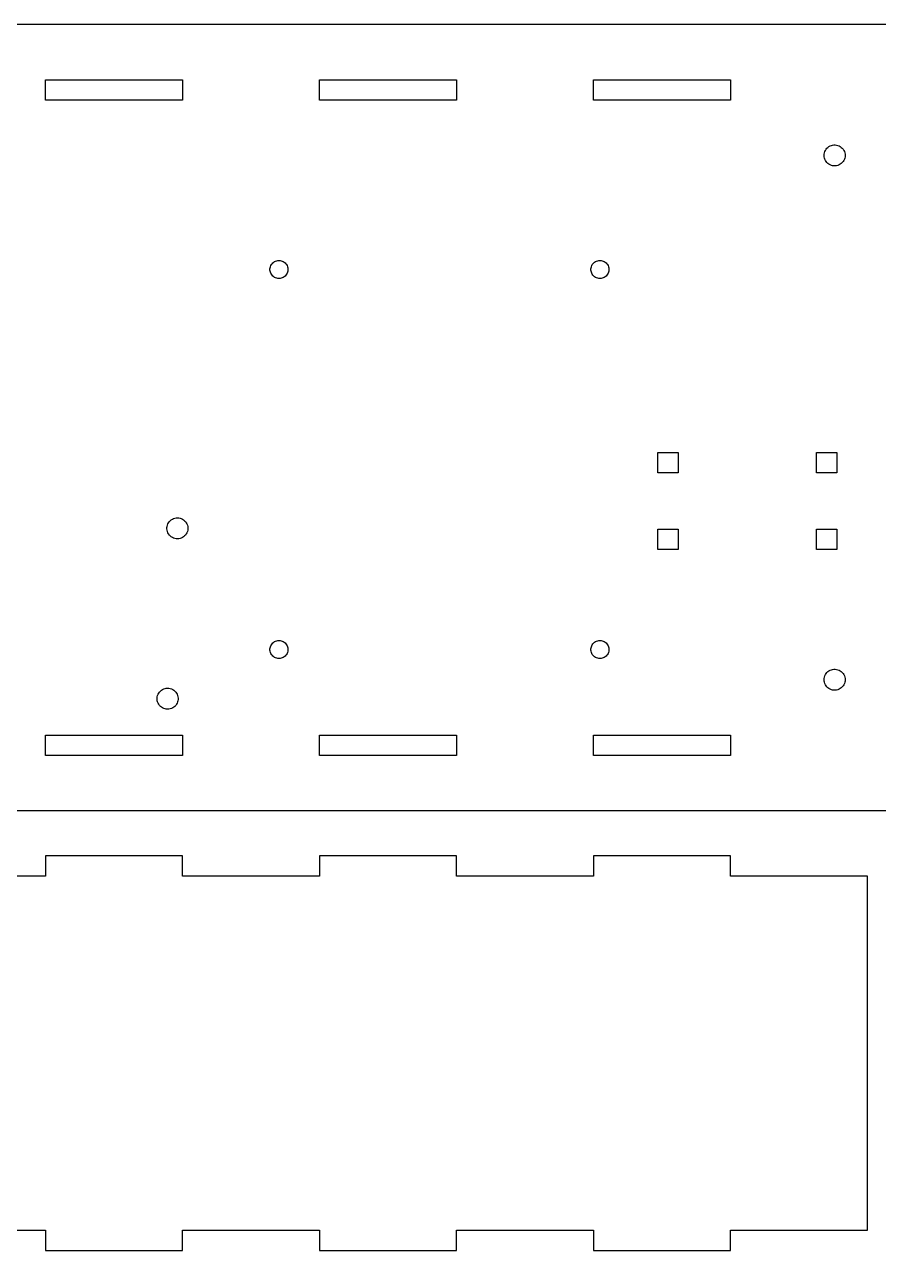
# Model space of a CAD drawing. Header units: metres. Extents: x -100 to 327, y -67 to 314.
# Drawn here: x 116.3 to 246.7, y -67.1 to 120 of the extents above; entities that cross this region are included whole.
import ezdxf

# ---------------------------------------------------------------- set-up
doc = ezdxf.new("R2010")
doc.units = ezdxf.units.M

msp = doc.modelspace()

# ---------------------------------------------------------------- linework, layer by layer
for p, q in [((250.628, 119.98), (9.37209, 119.98)), ((119.545, 108.45), (119.545, 111.55)), ((119.545, 111.55), (140.455, 111.55)), ((140.455, 111.55), (140.455, 108.45)), ((161.364, 108.45), (161.364, 111.55)), ((161.364, 111.55), (182.273, 111.55)), ((182.273, 111.55), (182.273, 108.45)), ((203.182, 108.45), (203.182, 111.55)), ((203.182, 111.55), (224.091, 111.55)), ((224.091, 111.55), (224.091, 108.45)), ((140.455, 108.45), (119.545, 108.45)), ((182.273, 108.45), (161.364, 108.45)), ((224.091, 108.45), (203.182, 108.45)), ((238.706, 100.94), (238.834, 101.095)), ((238.834, 101.095), (238.98, 101.233)), ((238.98, 101.233), (239.143, 101.351)), ((239.143, 101.351), (239.319, 101.448)), ((239.319, 101.448), (239.506, 101.522)), ((239.506, 101.522), (239.7, 101.572)), ((239.7, 101.572), (239.9, 101.597)), ((239.9, 101.597), (240.1, 101.597)), ((240.1, 101.597), (240.3, 101.572)), ((240.3, 101.572), (240.494, 101.522)), ((240.494, 101.522), (240.681, 101.448)), ((240.681, 101.448), (240.857, 101.351)), ((240.857, 101.351), (241.02, 101.233)), ((241.02, 101.233), (241.166, 101.095)), ((241.166, 101.095), (241.294, 100.94)), ((238.4, 100), (238.413, 100.201)), ((238.413, 99.7995), (238.4, 100)), ((238.413, 100.201), (238.45, 100.398)), ((238.45, 99.6021), (238.413, 99.7995)), ((238.45, 100.398), (238.512, 100.589)), ((238.512, 99.411), (238.45, 99.6021)), ((238.512, 100.589), (238.598, 100.771)), ((238.598, 99.2292), (238.512, 99.411)), ((238.598, 100.771), (238.706, 100.94)), ((238.706, 99.0595), (238.598, 99.2292)), ((241.294, 100.94), (241.402, 100.771)), ((241.402, 99.2292), (241.294, 99.0595)), ((241.402, 100.771), (241.488, 100.589)), ((241.488, 99.411), (241.402, 99.2292)), ((241.488, 100.589), (241.55, 100.398)), ((241.55, 99.6021), (241.488, 99.411)), ((241.55, 100.398), (241.587, 100.201)), ((241.587, 99.7995), (241.55, 99.6021)), ((241.587, 100.201), (241.6, 100)), ((241.6, 100), (241.587, 99.7995)), ((238.834, 98.9047), (238.706, 99.0595)), ((238.98, 98.7672), (238.834, 98.9047)), ((239.143, 98.6491), (238.98, 98.7672)), ((239.319, 98.5523), (239.143, 98.6491)), ((239.506, 98.4783), (239.319, 98.5523)), ((239.7, 98.4283), (239.506, 98.4783)), ((239.9, 98.4032), (239.7, 98.4283)), ((240.1, 98.4032), (239.9, 98.4032)), ((240.3, 98.4283), (240.1, 98.4032)), ((240.494, 98.4783), (240.3, 98.4283)), ((240.681, 98.5523), (240.494, 98.4783)), ((240.857, 98.6491), (240.681, 98.5523)), ((241.02, 98.7672), (240.857, 98.6491)), ((241.166, 98.9047), (241.02, 98.7672)), ((241.294, 99.0595), (241.166, 98.9047)), ((153.798, 82.6863), (153.819, 82.8576)), ((153.798, 82.5136), (153.798, 82.6863)), ((153.819, 82.3423), (153.798, 82.5136)), ((153.819, 82.8576), (153.862, 83.0249)), ((153.862, 82.1751), (153.819, 82.3423)), ((153.862, 83.0249), (153.926, 83.1854)), ((153.926, 83.1854), (154.009, 83.3367)), ((154.009, 83.3367), (154.111, 83.4764)), ((154.111, 83.4764), (154.229, 83.6023)), ((154.229, 83.6023), (154.362, 83.7124)), ((154.362, 83.7124), (154.508, 83.8049)), ((154.508, 83.8049), (154.664, 83.8784)), ((154.664, 83.8784), (154.828, 83.9318)), ((154.828, 83.9318), (154.998, 83.9641)), ((154.998, 83.9641), (155.17, 83.975)), ((155.17, 83.975), (155.342, 83.9641)), ((155.342, 83.9641), (155.512, 83.9318)), ((155.512, 83.9318), (155.676, 83.8784)), ((155.676, 83.8784), (155.832, 83.8049)), ((155.832, 83.8049), (155.978, 83.7124)), ((155.978, 83.7124), (156.111, 83.6023)), ((156.111, 83.6023), (156.229, 83.4764)), ((156.229, 83.4764), (156.331, 83.3367)), ((156.331, 83.3367), (156.414, 83.1854)), ((156.414, 83.1854), (156.478, 83.0249)), ((156.478, 83.0249), (156.521, 82.8576)), ((156.521, 82.3423), (156.478, 82.1751)), ((156.521, 82.8576), (156.542, 82.6863)), ((156.542, 82.5136), (156.521, 82.3423)), ((156.542, 82.6863), (156.542, 82.5136)), ((202.798, 82.6863), (202.819, 82.8576)), ((202.798, 82.5136), (202.798, 82.6863)), ((202.819, 82.3423), (202.798, 82.5136)), ((202.819, 82.8576), (202.862, 83.0249)), ((202.862, 82.1751), (202.819, 82.3423)), ((202.862, 83.0249), (202.926, 83.1854)), ((202.926, 83.1854), (203.009, 83.3367)), ((203.009, 83.3367), (203.111, 83.4764)), ((203.111, 83.4764), (203.229, 83.6023)), ((203.229, 83.6023), (203.362, 83.7124)), ((203.362, 83.7124), (203.508, 83.8049)), ((203.508, 83.8049), (203.664, 83.8784)), ((203.664, 83.8784), (203.828, 83.9318)), ((203.828, 83.9318), (203.998, 83.9641)), ((203.998, 83.9641), (204.17, 83.975)), ((204.17, 83.975), (204.342, 83.9641)), ((204.342, 83.9641), (204.512, 83.9318)), ((204.512, 83.9318), (204.676, 83.8784)), ((204.676, 83.8784), (204.832, 83.8049)), ((204.832, 83.8049), (204.978, 83.7124)), ((204.978, 83.7124), (205.111, 83.6023)), ((205.111, 83.6023), (205.229, 83.4764)), ((205.229, 83.4764), (205.331, 83.3367)), ((205.331, 83.3367), (205.414, 83.1854)), ((205.414, 83.1854), (205.478, 83.0249)), ((205.478, 83.0249), (205.521, 82.8576)), ((205.521, 82.3423), (205.478, 82.1751)), ((205.521, 82.8576), (205.542, 82.6863)), ((205.542, 82.5136), (205.521, 82.3423)), ((205.542, 82.6863), (205.542, 82.5136)), ((153.926, 82.0145), (153.862, 82.1751)), ((154.009, 81.8632), (153.926, 82.0145)), ((154.111, 81.7235), (154.009, 81.8632)), ((154.229, 81.5977), (154.111, 81.7235)), ((154.362, 81.4876), (154.229, 81.5977)), ((154.508, 81.3951), (154.362, 81.4876)), ((154.664, 81.3215), (154.508, 81.3951)), ((154.828, 81.2682), (154.664, 81.3215)), ((154.998, 81.2358), (154.828, 81.2682)), ((155.17, 81.225), (154.998, 81.2358)), ((155.342, 81.2358), (155.17, 81.225)), ((155.512, 81.2682), (155.342, 81.2358)), ((155.676, 81.3215), (155.512, 81.2682)), ((155.832, 81.3951), (155.676, 81.3215)), ((155.978, 81.4876), (155.832, 81.3951)), ((156.111, 81.5977), (155.978, 81.4876)), ((156.229, 81.7235), (156.111, 81.5977)), ((156.331, 81.8632), (156.229, 81.7235)), ((156.414, 82.0145), (156.331, 81.8632)), ((156.478, 82.1751), (156.414, 82.0145)), ((202.926, 82.0145), (202.862, 82.1751)), ((203.009, 81.8632), (202.926, 82.0145)), ((203.111, 81.7235), (203.009, 81.8632)), ((203.229, 81.5977), (203.111, 81.7235)), ((203.362, 81.4876), (203.229, 81.5977)), ((203.508, 81.3951), (203.362, 81.4876)), ((203.664, 81.3215), (203.508, 81.3951)), ((203.828, 81.2682), (203.664, 81.3215)), ((203.998, 81.2358), (203.828, 81.2682)), ((204.17, 81.225), (203.998, 81.2358)), ((204.342, 81.2358), (204.17, 81.225)), ((204.512, 81.2682), (204.342, 81.2358)), ((204.676, 81.3215), (204.512, 81.2682)), ((204.832, 81.3951), (204.676, 81.3215)), ((204.978, 81.4876), (204.832, 81.3951)), ((205.111, 81.5977), (204.978, 81.4876)), ((205.229, 81.7235), (205.111, 81.5977)), ((205.331, 81.8632), (205.229, 81.7235)), ((205.414, 82.0145), (205.331, 81.8632)), ((205.478, 82.1751), (205.414, 82.0145)), ((213.02, 51.55), (213.02, 54.65)), ((213.02, 54.65), (216.12, 54.65)), ((216.12, 54.65), (216.12, 51.55)), ((237.22, 51.55), (237.22, 54.65)), ((237.22, 54.65), (240.32, 54.65)), ((240.32, 54.65), (240.32, 51.55)), ((216.12, 51.55), (213.02, 51.55)), ((240.32, 51.55), (237.22, 51.55)), ((138.073, 43.2005), (138.098, 43.3998)), ((138.073, 42.9995), (138.073, 43.2005)), ((138.098, 43.3998), (138.148, 43.5944)), ((138.148, 43.5944), (138.222, 43.7812)), ((138.222, 43.7812), (138.319, 43.9573)), ((138.319, 43.9573), (138.437, 44.1199)), ((138.437, 44.1199), (138.575, 44.2663)), ((138.575, 44.2663), (138.73, 44.3944)), ((138.73, 44.3944), (138.899, 44.5021)), ((138.899, 44.5021), (139.081, 44.5876)), ((139.081, 44.5876), (139.272, 44.6497)), ((139.272, 44.6497), (139.469, 44.6874)), ((139.469, 44.6874), (139.67, 44.7)), ((139.67, 44.7), (139.871, 44.6874)), ((139.871, 44.6874), (140.068, 44.6497)), ((140.068, 44.6497), (140.259, 44.5876)), ((140.259, 44.5876), (140.441, 44.5021)), ((140.441, 44.5021), (140.61, 44.3944)), ((140.61, 44.3944), (140.765, 44.2663)), ((140.765, 44.2663), (140.903, 44.1199)), ((140.903, 44.1199), (141.021, 43.9573)), ((141.021, 43.9573), (141.118, 43.7812)), ((141.118, 43.7812), (141.192, 43.5944)), ((141.192, 43.5944), (141.242, 43.3998)), ((141.242, 43.3998), (141.267, 43.2005)), ((141.267, 43.2005), (141.267, 42.9995)), ((138.098, 42.8002), (138.073, 42.9995)), ((138.148, 42.6056), (138.098, 42.8002)), ((138.222, 42.4187), (138.148, 42.6056)), ((138.319, 42.2427), (138.222, 42.4187)), ((138.437, 42.0801), (138.319, 42.2427)), ((138.575, 41.9336), (138.437, 42.0801)), ((138.73, 41.8056), (138.575, 41.9336)), ((138.899, 41.6979), (138.73, 41.8056)), ((139.081, 41.6123), (138.899, 41.6979)), ((139.272, 41.5502), (139.081, 41.6123)), ((139.469, 41.5126), (139.272, 41.5502)), ((139.67, 41.5), (139.469, 41.5126)), ((139.871, 41.5126), (139.67, 41.5)), ((140.068, 41.5502), (139.871, 41.5126)), ((140.259, 41.6123), (140.068, 41.5502)), ((140.441, 41.6979), (140.259, 41.6123)), ((140.61, 41.8056), (140.441, 41.6979)), ((140.765, 41.9336), (140.61, 41.8056)), ((140.903, 42.0801), (140.765, 41.9336)), ((141.021, 42.2427), (140.903, 42.0801)), ((141.118, 42.4187), (141.021, 42.2427)), ((141.192, 42.6056), (141.118, 42.4187)), ((141.242, 42.8002), (141.192, 42.6056)), ((141.267, 42.9995), (141.242, 42.8002)), ((213.02, 39.8833), (213.02, 42.9833)), ((213.02, 42.9833), (216.12, 42.9833)), ((216.12, 42.9833), (216.12, 39.8833)), ((237.22, 39.8833), (237.22, 42.9833)), ((237.22, 42.9833), (240.32, 42.9833)), ((240.32, 42.9833), (240.32, 39.8833)), ((216.12, 39.8833), (213.02, 39.8833)), ((240.32, 39.8833), (237.22, 39.8833)), ((153.798, 24.6863), (153.819, 24.8576)), ((153.798, 24.5136), (153.798, 24.6863)), ((153.819, 24.3423), (153.798, 24.5136)), ((153.819, 24.8576), (153.862, 25.0249)), ((153.862, 24.1751), (153.819, 24.3423)), ((153.862, 25.0249), (153.926, 25.1854)), ((153.926, 25.1854), (154.009, 25.3367)), ((154.009, 25.3367), (154.111, 25.4764)), ((154.111, 25.4764), (154.229, 25.6023)), ((154.229, 25.6023), (154.362, 25.7124)), ((154.362, 25.7124), (154.508, 25.8049)), ((154.508, 25.8049), (154.664, 25.8784)), ((154.664, 25.8784), (154.828, 25.9318)), ((154.828, 25.9318), (154.998, 25.9641)), ((154.998, 25.9641), (155.17, 25.975)), ((155.17, 25.975), (155.342, 25.9641)), ((155.342, 25.9641), (155.512, 25.9318)), ((155.512, 25.9318), (155.676, 25.8784)), ((155.676, 25.8784), (155.832, 25.8049)), ((155.832, 25.8049), (155.978, 25.7124)), ((155.978, 25.7124), (156.111, 25.6023)), ((156.111, 25.6023), (156.229, 25.4764)), ((156.229, 25.4764), (156.331, 25.3367)), ((156.331, 25.3367), (156.414, 25.1854)), ((156.414, 25.1854), (156.478, 25.0249)), ((156.478, 25.0249), (156.521, 24.8576)), ((156.521, 24.3423), (156.478, 24.1751)), ((156.521, 24.8576), (156.542, 24.6863)), ((156.542, 24.5136), (156.521, 24.3423)), ((156.542, 24.6863), (156.542, 24.5136)), ((202.798, 24.6863), (202.819, 24.8576)), ((202.798, 24.5136), (202.798, 24.6863)), ((202.819, 24.3423), (202.798, 24.5136)), ((202.819, 24.8576), (202.862, 25.0249)), ((202.862, 24.1751), (202.819, 24.3423)), ((202.862, 25.0249), (202.926, 25.1854)), ((202.926, 25.1854), (203.009, 25.3367)), ((203.009, 25.3367), (203.111, 25.4764)), ((203.111, 25.4764), (203.229, 25.6023)), ((203.229, 25.6023), (203.362, 25.7124)), ((203.362, 25.7124), (203.508, 25.8049)), ((203.508, 25.8049), (203.664, 25.8784)), ((203.664, 25.8784), (203.828, 25.9318)), ((203.828, 25.9318), (203.998, 25.9641)), ((203.998, 25.9641), (204.17, 25.975)), ((204.17, 25.975), (204.342, 25.9641)), ((204.342, 25.9641), (204.512, 25.9318)), ((204.512, 25.9318), (204.676, 25.8784)), ((204.676, 25.8784), (204.832, 25.8049)), ((204.832, 25.8049), (204.978, 25.7124)), ((204.978, 25.7124), (205.111, 25.6023)), ((205.111, 25.6023), (205.229, 25.4764)), ((205.229, 25.4764), (205.331, 25.3367)), ((205.331, 25.3367), (205.414, 25.1854)), ((205.414, 25.1854), (205.478, 25.0249)), ((205.478, 25.0249), (205.521, 24.8576)), ((205.521, 24.3423), (205.478, 24.1751)), ((205.521, 24.8576), (205.542, 24.6863)), ((205.542, 24.5136), (205.521, 24.3423)), ((205.542, 24.6863), (205.542, 24.5136)), ((153.926, 24.0145), (153.862, 24.1751)), ((154.009, 23.8632), (153.926, 24.0145)), ((154.111, 23.7235), (154.009, 23.8632)), ((154.229, 23.5977), (154.111, 23.7235)), ((154.362, 23.4876), (154.229, 23.5977)), ((154.508, 23.3951), (154.362, 23.4876)), ((154.664, 23.3215), (154.508, 23.3951)), ((154.828, 23.2682), (154.664, 23.3215)), ((154.998, 23.2358), (154.828, 23.2682)), ((155.17, 23.225), (154.998, 23.2358)), ((155.342, 23.2358), (155.17, 23.225)), ((155.512, 23.2682), (155.342, 23.2358)), ((155.676, 23.3215), (155.512, 23.2682)), ((155.832, 23.3951), (155.676, 23.3215)), ((155.978, 23.4876), (155.832, 23.3951)), ((156.111, 23.5977), (155.978, 23.4876)), ((156.229, 23.7235), (156.111, 23.5977)), ((156.331, 23.8632), (156.229, 23.7235)), ((156.414, 24.0145), (156.331, 23.8632)), ((156.478, 24.1751), (156.414, 24.0145)), ((202.926, 24.0145), (202.862, 24.1751)), ((203.009, 23.8632), (202.926, 24.0145)), ((203.111, 23.7235), (203.009, 23.8632)), ((203.229, 23.5977), (203.111, 23.7235)), ((203.362, 23.4876), (203.229, 23.5977)), ((203.508, 23.3951), (203.362, 23.4876)), ((203.664, 23.3215), (203.508, 23.3951)), ((203.828, 23.2682), (203.664, 23.3215)), ((203.998, 23.2358), (203.828, 23.2682)), ((204.17, 23.225), (203.998, 23.2358)), ((204.342, 23.2358), (204.17, 23.225)), ((204.512, 23.2682), (204.342, 23.2358)), ((204.676, 23.3215), (204.512, 23.2682)), ((204.832, 23.3951), (204.676, 23.3215)), ((204.978, 23.4876), (204.832, 23.3951)), ((205.111, 23.5977), (204.978, 23.4876)), ((205.229, 23.7235), (205.111, 23.5977)), ((205.331, 23.8632), (205.229, 23.7235)), ((205.414, 24.0145), (205.331, 23.8632)), ((205.478, 24.1751), (205.414, 24.0145)), ((238.45, 20.3979), (238.512, 20.589)), ((238.512, 20.589), (238.598, 20.7708)), ((238.598, 20.7708), (238.706, 20.9404)), ((238.706, 20.9404), (238.834, 21.0953)), ((238.834, 21.0953), (238.98, 21.2328)), ((238.98, 21.2328), (239.143, 21.3509)), ((239.143, 21.3509), (239.319, 21.4477)), ((239.319, 21.4477), (239.506, 21.5217)), ((239.506, 21.5217), (239.7, 21.5717)), ((239.7, 21.5717), (239.9, 21.5968)), ((239.9, 21.5968), (240.1, 21.5968)), ((240.1, 21.5968), (240.3, 21.5717)), ((240.3, 21.5717), (240.494, 21.5217)), ((240.494, 21.5217), (240.681, 21.4477)), ((240.681, 21.4477), (240.857, 21.3509)), ((240.857, 21.3509), (241.02, 21.2328)), ((241.02, 21.2328), (241.166, 21.0953)), ((241.166, 21.0953), (241.294, 20.9404)), ((241.294, 20.9404), (241.402, 20.7708)), ((241.402, 20.7708), (241.488, 20.589)), ((241.488, 20.589), (241.55, 20.3979)), ((238.4, 20), (238.413, 20.2005)), ((238.413, 19.7995), (238.4, 20)), ((238.413, 20.2005), (238.45, 20.3979)), ((238.45, 19.6021), (238.413, 19.7995)), ((238.512, 19.411), (238.45, 19.6021)), ((238.598, 19.2292), (238.512, 19.411)), ((238.706, 19.0595), (238.598, 19.2292)), ((238.834, 18.9047), (238.706, 19.0595)), ((238.98, 18.7672), (238.834, 18.9047)), ((239.143, 18.6491), (238.98, 18.7672)), ((241.02, 18.7672), (240.857, 18.6491)), ((241.166, 18.9047), (241.02, 18.7672)), ((241.294, 19.0595), (241.166, 18.9047)), ((241.402, 19.2292), (241.294, 19.0595)), ((241.488, 19.411), (241.402, 19.2292)), ((241.55, 19.6021), (241.488, 19.411)), ((241.55, 20.3979), (241.587, 20.2005)), ((241.587, 19.7995), (241.55, 19.6021)), ((241.587, 20.2005), (241.6, 20)), ((241.6, 20), (241.587, 19.7995)), ((136.573, 17.2005), (136.598, 17.3998)), ((136.573, 16.9995), (136.573, 17.2005)), ((136.598, 16.8002), (136.573, 16.9995)), ((136.598, 17.3998), (136.648, 17.5944)), ((136.648, 17.5944), (136.722, 17.7812)), ((136.722, 17.7812), (136.819, 17.9573)), ((136.819, 17.9573), (136.937, 18.1199)), ((136.937, 18.1199), (137.075, 18.2663)), ((137.075, 18.2663), (137.23, 18.3944)), ((137.23, 18.3944), (137.399, 18.5021)), ((137.399, 18.5021), (137.581, 18.5876)), ((137.581, 18.5876), (137.772, 18.6497)), ((137.772, 18.6497), (137.969, 18.6874)), ((137.969, 18.6874), (138.17, 18.7)), ((138.17, 18.7), (138.371, 18.6874)), ((138.371, 18.6874), (138.568, 18.6497)), ((138.568, 18.6497), (138.759, 18.5876)), ((138.759, 18.5876), (138.941, 18.5021)), ((138.941, 18.5021), (139.11, 18.3944)), ((139.11, 18.3944), (139.265, 18.2663)), ((139.265, 18.2663), (139.403, 18.1199)), ((139.403, 18.1199), (139.521, 17.9573)), ((139.521, 17.9573), (139.618, 17.7812)), ((139.618, 17.7812), (139.692, 17.5944)), ((139.692, 17.5944), (139.742, 17.3998)), ((139.742, 17.3998), (139.767, 17.2005)), ((139.767, 16.9995), (139.742, 16.8002)), ((139.767, 17.2005), (139.767, 16.9995)), ((239.319, 18.5523), (239.143, 18.6491)), ((239.506, 18.4783), (239.319, 18.5523)), ((239.7, 18.4283), (239.506, 18.4783)), ((239.9, 18.4032), (239.7, 18.4283)), ((240.1, 18.4032), (239.9, 18.4032)), ((240.3, 18.4283), (240.1, 18.4032)), ((240.494, 18.4783), (240.3, 18.4283)), ((240.681, 18.5523), (240.494, 18.4783)), ((240.857, 18.6491), (240.681, 18.5523)), ((136.648, 16.6056), (136.598, 16.8002)), ((136.722, 16.4187), (136.648, 16.6056)), ((136.819, 16.2427), (136.722, 16.4187)), ((136.937, 16.0801), (136.819, 16.2427)), ((137.075, 15.9336), (136.937, 16.0801)), ((137.23, 15.8056), (137.075, 15.9336)), ((137.399, 15.6979), (137.23, 15.8056)), ((137.581, 15.6123), (137.399, 15.6979)), ((137.772, 15.5502), (137.581, 15.6123)), ((137.969, 15.5126), (137.772, 15.5502)), ((138.17, 15.5), (137.969, 15.5126)), ((138.371, 15.5126), (138.17, 15.5)), ((138.568, 15.5502), (138.371, 15.5126)), ((138.759, 15.6123), (138.568, 15.5502)), ((138.941, 15.6979), (138.759, 15.6123)), ((139.11, 15.8056), (138.941, 15.6979)), ((139.265, 15.9336), (139.11, 15.8056)), ((139.403, 16.0801), (139.265, 15.9336)), ((139.521, 16.2427), (139.403, 16.0801)), ((139.618, 16.4187), (139.521, 16.2427)), ((139.692, 16.6056), (139.618, 16.4187)), ((139.742, 16.8002), (139.692, 16.6056)), ((119.545, 8.45), (119.545, 11.55)), ((119.545, 11.55), (140.455, 11.55)), ((140.455, 11.55), (140.455, 8.45)), ((161.364, 8.45), (161.364, 11.55)), ((161.364, 11.55), (182.273, 11.55)), ((182.273, 11.55), (182.273, 8.45)), ((203.182, 8.45), (203.182, 11.55)), ((203.182, 11.55), (224.091, 11.55)), ((224.091, 11.55), (224.091, 8.45)), ((140.455, 8.45), (119.545, 8.45)), ((182.273, 8.45), (161.364, 8.45)), ((224.091, 8.45), (203.182, 8.45)), ((9.37209, 0.01973), (250.628, 0.01973)), ((140.455, -6.90001), (119.545, -6.90001)), ((119.545, -6.90001), (119.545, -10)), ((140.455, -10), (140.455, -6.90001)), ((182.273, -6.90001), (161.364, -6.90001)), ((161.364, -6.90001), (161.364, -10)), ((182.273, -10), (182.273, -6.90001)), ((224.091, -6.90001), (203.182, -6.90001)), ((203.182, -6.90001), (203.182, -10)), ((224.091, -10), (224.091, -6.90001)), ((119.545, -10), (98.6364, -10)), ((161.364, -10), (140.455, -10)), ((203.182, -10), (182.273, -10)), ((245, -10), (224.091, -10)), ((245, -64), (245, -10)), ((98.6364, -64), (119.545, -64)), ((119.545, -64), (119.545, -67.1)), ((140.455, -67.1), (140.455, -64)), ((140.455, -64), (161.364, -64)), ((161.364, -64), (161.364, -67.1)), ((182.273, -67.1), (182.273, -64)), ((182.273, -64), (203.182, -64)), ((203.182, -64), (203.182, -67.1)), ((224.091, -67.1), (224.091, -64)), ((224.091, -64), (245, -64)), ((119.545, -67.1), (140.455, -67.1)), ((161.364, -67.1), (182.273, -67.1)), ((203.182, -67.1), (224.091, -67.1))]:
    msp.add_line(p, q)

doc.saveas('drawing.dxf')
